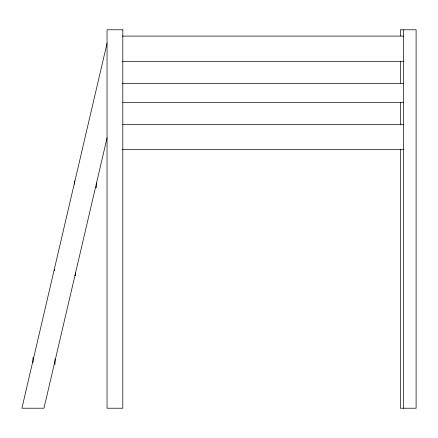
<?xml version="1.0" encoding="UTF-8"?>
<svg xmlns="http://www.w3.org/2000/svg" width="438" height="438" viewBox="0 0 438 438"><rect width="100%" height="100%" fill="white"/><g stroke="black" fill="none" stroke-linecap="round" stroke-linejoin="round"><path stroke-width="0.66" d="M107.047 43.302L21.9 408.216L43.975 408.216L107.064 137.85M122.394 36.091L403.486 36.091M122.394 61.32L403.486 61.32M122.394 83.395L403.486 83.395M122.815 102.317L403.486 102.317M122.815 124.392L403.486 124.392M122.186 149.621L403.486 149.621M74.882 181.157L74.471 181.157L74.471 184.212M95.484 187.464L96.546 187.464L96.546 182.914M74.882 275.765L75.544 275.765L75.544 272.923M33.671 357.758L32.959 357.758L32.959 362.763M54.279 364.066L55.035 364.066L55.035 358.979M403.486 29.784L403.486 408.216M400.562 102.278L400.562 124.846M400.332 35.943L400.332 29.784L416.1 29.784L416.1 408.216L400.332 408.216L400.332 149.539M400.332 61.243L400.332 83.16M54.279 269.458L54.279 270.717M122.815 29.784L107.047 29.784L107.047 408.216L122.815 408.216L122.815 29.784"/></g></svg>
